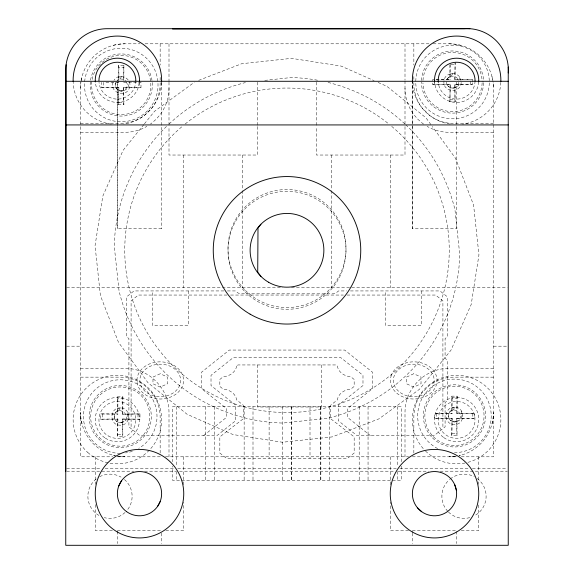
<?xml version="1.0" encoding="UTF-8"?>
<svg xmlns="http://www.w3.org/2000/svg" width="574" height="574" viewBox="0 0 574 574"><rect width="100%" height="100%" fill="white"/><g stroke="black" fill="none" stroke-linecap="round" stroke-linejoin="round"><path stroke-width="0.43" stroke-dasharray="2.87 2.15" d="M80.504 88.052L80.884 82.276A44.248 44.248 0 0 0 80.504 88.052L80.504 456.804L112.755 456.804M123.618 82.627L140.989 82.362L140.989 87.628L123.618 87.363L123.884 104.733L118.617 104.733L118.883 87.363L101.512 87.628L101.512 82.362M123.618 80.059L123.884 65.257L118.617 65.257L118.617 82.362M139.977 413.926L122.606 414.191L139.977 413.926L139.977 419.192L122.606 418.927L122.872 436.297L117.605 436.297L117.871 418.927L100.5 419.192L100.5 413.926L117.605 413.926L117.871 414.191L100.5 413.926M122.606 414.191L122.872 396.821L117.605 396.821L117.605 413.926M472.273 82.921L472.273 84.679L454.902 84.414L455.168 101.785L449.901 101.785L450.167 84.414L432.796 84.679L432.796 79.413L450.167 79.678L435.623 79.678M472.273 82.046L472.273 79.413L454.902 79.678L455.074 62.968M474.189 413.244L456.818 413.51L474.189 413.244L474.189 418.511L456.818 418.245L457.083 435.616L451.817 435.616L452.082 418.245L434.712 418.511L434.712 413.244L451.817 413.244L452.082 413.51L434.712 413.244M456.818 413.51L457.083 396.139L451.817 396.139L451.817 413.244M113.013 82.412C109.29 92.866 126.567 98.29 129.487 87.578C132.816 78.437 118.804 71.929 113.961 80.367M116.149 81.752C114.039 84.952 115.769 89.688 119.442 90.764M458.576 82.304C458.454 85.533 455.512 88.245 452.276 88.087M461.159 82.412C461.116 93.512 443.02 92.744 443.903 81.68C443.881 71.951 459.272 70.588 460.958 80.166M81.199 80.676L82.01 76.6M491.99 424.007L493.116 418.324L493.496 412.548A44.248 44.248 0 0 1 459.1 455.691M121.616 76.371L119.937 79.097A6.041 6.041 0 0 0 117.161 80.547C119.528 78.344 123.525 78.509 125.699 80.905M120.605 407.927C109.541 407.045 108.773 425.14 119.873 425.183C130.937 426.073 131.704 407.978 120.605 407.927L118.918 410.661A6.041 6.041 0 0 0 114.341 417.872C114.951 420.591 117.483 422.55 120.239 422.643A7.34 7.34 0 0 0 127.055 411.91M452.9 73.422L451.214 76.148A6.041 6.041 0 0 0 446.766 80.238C448.287 74.491 457.399 74.871 458.432 80.733M454.816 407.253C443.752 406.363 442.985 424.459 454.084 424.509C465.148 425.391 465.916 407.303 454.816 407.253L453.137 409.979A6.041 6.041 0 0 0 448.552 417.198L450.002 419.967L452.642 421.646M143.844 124.572L123.066 150.352L102.782 196.193L95.054 245.715L100.407 295.553L118.474 342.305L148.027 382.786L187.052 414.241L232.886 434.525L282.415 442.253L332.246 436.9L378.998 418.826L419.486 389.272L450.934 350.248L471.218 304.414L478.946 254.892L473.593 205.054L455.526 158.302L432.308 126.495M144.404 123.876L154.514 111.327L194.277 82.304M118.617 104.733L118.883 87.363M449.901 101.785L450.167 84.414M454.902 79.678L455.168 62.308M117.605 436.297L117.871 418.927M451.817 435.616L452.082 418.245M203.612 435.601L226.314 417.499L226.314 408.401L201.546 388.655L201.546 372.196L229.327 350.054L344.673 350.054L372.454 372.196L372.454 388.655L347.686 408.401L347.686 417.499L370.388 435.601M198.669 80.36L241.754 63.707L291.585 58.354L341.114 66.082L374.097 80.676M405.603 365.523C400.422 367.295 395.644 371.156 393.965 376.515A13.166 13.166 0 0 0 394.159 384.932C395.945 389.818 400.308 393.369 405.086 395.142A24.89 24.89 0 0 0 421.912 395.299C427.113 393.592 431.87 389.681 433.564 384.343A13.166 13.166 0 0 0 433.37 375.92C431.576 371.034 427.221 367.482 422.442 365.71A24.89 24.89 0 0 0 405.617 365.552M118.165 77.239L121.875 76.414M120.999 91.036C125.455 91.359 128.798 86.093 126.61 82.197M449.449 74.29L453.159 73.465M117.153 408.803L120.863 407.978M121.552 422.457C136.146 416.193 113.803 402.001 114.341 417.872A6.041 6.041 0 0 0 121.552 422.457L119.98 422.6M451.365 408.121L455.074 407.296M455.77 421.782C470.364 415.519 448.014 401.326 448.552 417.198A6.041 6.041 0 0 0 455.77 421.782L454.199 421.919M113.3 45.31L118.976 44.184L124.752 43.803L139.991 43.803M455.024 456.423L449.248 456.804A44.248 44.248 0 0 0 455.024 456.423L456.624 456.108M459.071 455.62L460.7 455.29M264.779 80.382L291.133 77.547A172.803 172.803 0 0 1 318.477 80.389M145.107 43.803L428.893 43.803M433.112 43.803L449.248 43.803L455.024 44.184L460.7 45.31M450.956 64.281L454.902 64.281M118.617 65.257L118.883 67.23L123.618 67.23M455.168 79.413L472.273 79.413M118.883 82.627L103.485 82.627L103.485 87.363M432.796 84.679L449.901 84.679M455.168 84.679L472.273 84.679M101.512 87.628L118.617 87.628M123.884 87.628L140.989 87.628M450.167 99.811L454.902 99.811L455.168 101.785M118.883 102.76L123.618 102.76L123.884 104.733M80.504 123.453L120.325 123.453A39.821 39.821 0 0 0 144.569 115.223L151.923 107.876A39.821 39.821 0 0 0 160.153 83.632L160.153 80.977M493.496 123.453L453.675 123.453A39.821 39.821 0 0 1 429.431 115.223L422.077 107.876A39.821 39.821 0 0 1 413.847 83.632L413.847 80.977M80.504 132.307L124.752 132.307A44.248 44.248 0 0 0 146.879 126.373M493.496 132.307L449.248 132.307A44.248 44.248 0 0 1 427.121 126.373M161.624 228.782L117.376 228.782L117.376 82.175M412.397 228.782L412.397 82.175L412.376 228.782L456.624 228.782L456.624 82.175M66.649 287.782L282.523 287.782M291.477 287.782L507.351 287.782M223.882 290.939L134.007 290.939L126.725 296.751L126.725 336.866L128.913 338.61L128.913 426.891L139.841 435.601L217.001 435.601L235.785 420.627L235.785 405.273L211.017 385.527L211.017 375.324L233.252 357.602L340.748 357.602L362.983 375.324L362.983 385.527L338.215 405.273L338.215 420.627L356.999 435.601L434.159 435.601L445.087 426.891L445.087 402.496L447.275 400.752L447.275 360.099L445.087 358.355L445.087 338.61L447.275 336.866L447.275 296.751L439.993 290.939L350.118 290.939M227.44 290.939L235.455 290.939L237.6 292.654A5.797 5.797 0 0 0 241.202 293.809L332.791 293.845A5.797 5.797 0 0 0 336.414 292.675L338.545 290.939L346.56 290.939M227.017 295.05L138.384 295.05L131.094 300.862L131.094 428.627M230.597 295.05L343.403 295.05M346.983 295.05L435.616 295.05L442.906 300.862L442.906 428.627M66.62 346.179L80.504 346.179M493.496 346.179L507.38 346.179M80.504 368.3L124.752 368.3A44.248 44.248 0 0 1 151.687 377.448L156.042 381.265L159.859 385.613A44.248 44.248 0 0 1 169 412.548L169 456.804M493.496 368.3L449.248 368.3A44.248 44.248 0 0 0 422.313 377.448L417.958 381.265L414.141 385.613A44.248 44.248 0 0 0 405 412.548L405 456.804M80.504 377.154L120.325 377.154A39.821 39.821 0 0 1 144.569 385.384L151.923 392.731A39.821 39.821 0 0 1 160.153 416.975L160.153 455.031M493.496 377.154L453.675 377.154A39.821 39.821 0 0 0 429.431 385.384L422.077 392.731A39.821 39.821 0 0 0 413.847 416.975L413.847 455.031M451.817 396.139L452.082 398.112L456.818 398.112M117.605 396.821L117.871 398.794L122.606 398.794M434.712 418.511L451.817 418.511M457.083 418.511L474.189 418.511M100.5 419.192L117.605 419.192M122.872 419.192L139.977 419.192M452.082 433.643L456.818 433.643L457.083 435.616M117.871 434.324L122.606 434.324L122.872 436.297M117.232 456.804L161.624 456.804M165.463 456.804L408.566 456.804M412.376 456.804L456.768 456.804M461.245 456.804L493.496 456.804L493.496 88.052L493.116 82.276M66.649 468.599L101.584 468.599M105.164 468.599L174.137 468.599M177.718 468.599L396.282 468.599M399.863 468.599L468.836 468.599M472.416 468.599L507.351 468.599M66.649 471.197L133.828 471.197M144.576 471.197L175.931 471.197M179.511 471.197L394.489 471.197M398.069 471.197L428.527 471.197M440.172 471.197L507.351 471.197M112.375 530.548L95.248 530.548L95.248 503.003M117.376 530.548L161.624 530.548M165.793 530.548L183.752 530.548L183.752 502.114M408.566 530.548L390.248 530.548L390.277 502.114M412.376 530.548L456.624 530.548M461.288 530.548L478.752 530.548L478.752 503.003M118.976 456.423L124.752 456.804A44.248 44.248 0 0 1 118.976 456.423L117.376 456.108M119.37 90.749L121.258 91.079A7.34 7.34 0 0 0 128.841 82.778M452.57 421.632L454.457 421.962A7.34 7.34 0 0 0 461.274 411.235M113.3 455.29L116.558 455.943M168.921 363.177C175.307 365.179 181.269 369.936 183.049 376.601A14.989 14.989 0 0 1 182.819 385.039C180.832 391.152 175.335 395.522 169.395 397.517A28.571 28.571 0 0 1 151.558 397.653C145.157 395.701 139.202 390.901 137.423 384.25A14.989 14.989 0 0 1 137.652 375.812C139.64 369.699 145.136 365.329 151.084 363.335A28.571 28.571 0 0 1 168.914 363.206M378.115 82.455L386.948 86.365L425.973 117.821L431.777 125.771M446.493 81.788C446.321 85.139 449.212 88.08 452.534 88.131A7.34 7.34 0 0 0 459.853 82.993M491.99 76.6L492.801 80.676M82.01 424.007L80.884 418.324L80.504 412.548A44.248 44.248 0 0 0 114.9 455.691M478.723 456.804L478.752 484.348M472.215 413.51L472.215 418.245M470.3 81.257L470.3 84.414M457.083 396.139L457.083 413.244M456.818 418.245L456.818 433.643M456.624 531.416L456.61 543.564M454.902 84.414L454.902 99.811M452.082 398.112L452.082 413.51M450.167 64.281L450.167 79.678M449.901 64.876L449.901 79.413M436.685 413.51L436.685 418.245M434.769 82.835L434.769 84.414M421.725 290.939L421.725 325.25L385.405 325.25L385.405 290.939M413.847 43.803L413.847 65.041M413.847 76.55L413.847 80.087M412.39 533.153L412.376 543.564M405 43.803L405 80.087M405 80.977L405 125.713M405 126.596L405 155.03L316.496 155.03L316.496 126.596M401.233 461.74L401.233 406.65L172.609 406.65L172.609 461.74M401.233 466.181L401.233 480.402L172.609 480.402L172.609 466.181M397.545 406.65L397.545 466.181M397.545 471.512L397.545 480.402M390.248 155.03L390.248 287.782M390.248 456.804L390.277 485.231M368.049 406.65L368.049 480.402M359.195 406.65L359.195 480.402M331.248 155.03L331.248 189.779M331.248 190.668L331.248 287.782M329.698 406.65L329.698 480.402M321.684 364.949L321.684 407.002L257.432 407.002L257.432 364.949M320.844 406.65L320.844 480.402M320.723 406.65L320.723 480.402M316.496 82.168L316.496 125.713M310.003 407.002L310.003 458.404M291.477 406.65L291.477 480.402M291.348 406.65L291.348 480.402M282.494 406.65L282.494 480.402M269.113 407.002L269.113 458.404M257.504 82.168L257.504 125.713M257.504 126.596L257.504 155.03L169 155.03L169 126.596M252.998 406.65L252.998 480.402M244.144 406.65L244.144 480.402M242.752 155.03L242.752 189.779M242.752 190.668L242.752 287.782M214.647 406.65L214.647 480.402M205.786 406.65L205.786 480.402M188.645 290.939L188.652 325.25L152.225 325.25L152.225 290.939M183.752 155.03L183.752 287.782M183.752 456.804L183.752 485.231M176.297 406.65L176.297 466.181M176.297 471.462L176.297 480.402M169 43.803L169 81.86M169 82.168L169 125.713M161.624 82.175L161.531 228.782M161.624 533.153L161.624 543.564M160.153 43.803L160.153 65.041M160.153 77.433L160.153 80.087M139.016 82.627L139.016 87.363M138.004 414.191L138.004 418.927M123.884 65.257L123.884 80.654M123.618 87.363L123.618 102.76M122.872 396.821L122.872 413.926M122.606 418.927L122.606 434.324M118.883 67.23L118.883 80.059M117.871 398.794L117.871 414.191M117.469 82.175L117.469 228.782M117.376 531.416L117.376 543.564M102.473 414.191L102.473 418.927M95.248 456.804L95.248 484.348M135.816 80.676A18.44 18.44 0 0 1 118.179 99.101A18.44 18.44 0 0 1 99.008 82.283M475.057 80.934A18.44 18.44 0 0 1 457.169 99.108A18.44 18.44 0 0 1 438.235 82.025M169 88.052A44.248 44.248 0 0 1 159.859 114.994L156.042 119.342L151.687 123.159A44.248 44.248 0 0 1 150.359 124.142M81.128 80.64A44.248 44.248 0 0 1 124.752 43.803M166.503 126.445A172.803 172.803 0 0 0 114.248 246.174L119.062 291.025A172.803 172.803 0 0 0 282.867 423.052L327.725 418.238A172.803 172.803 0 0 0 459.752 254.433L454.938 209.582A172.803 172.803 0 0 0 405.825 124.838M169.043 124.02A172.803 172.803 0 0 1 245.428 82.577M328.041 82.441A172.803 172.803 0 0 1 405.179 124.235M423.641 124.142A44.248 44.248 0 0 1 422.313 123.159L417.958 119.342L414.141 114.994A44.248 44.248 0 0 1 405 88.052M449.248 43.803A44.248 44.248 0 0 1 493.496 88.052M391.712 126.366A162.248 162.248 0 0 1 404.842 361.828A162.248 162.248 0 0 1 169.007 361.67A162.248 162.248 0 0 1 182.46 126.223M185.172 123.984A162.248 162.248 0 0 1 388.971 124.106M120.289 453.324A36.765 36.765 0 0 1 85.67 404.031A36.765 36.765 0 0 1 143.83 388.361A36.765 36.765 0 0 1 138.664 448.373M132.3 451.293A36.765 36.765 0 0 1 125.519 452.943M437.639 448.574A36.765 36.765 0 0 1 429.904 388.505A36.765 36.765 0 0 1 488.783 402.718A36.765 36.765 0 0 1 454.5 452.649M106.412 59.373A29.604 29.604 0 0 1 150.854 84.672A29.604 29.604 0 0 1 106.979 110.933A29.604 29.604 0 0 1 105.681 59.811M152.232 82.527A31.082 31.082 0 0 1 120.475 116.063A31.082 31.082 0 0 1 90.434 80.977M90.549 80.173A31.082 31.082 0 0 1 152.153 81.709M122.571 90.893A6.041 6.041 0 0 1 115.482 83.187M482.131 82.864A29.604 29.604 0 0 1 452.57 111.65A29.604 29.604 0 0 1 422.938 82.943M422.973 80.374A29.604 29.604 0 0 1 453.352 52.449A29.604 29.604 0 0 1 482.138 82.01M489.292 82.864A36.765 36.765 0 0 1 433.693 113.616A36.765 36.765 0 0 1 434.36 50.089A36.765 36.765 0 0 1 489.299 81.996M483.602 82.814A31.082 31.082 0 0 1 452.169 113.121A31.082 31.082 0 0 1 421.452 82.089M421.495 80.468A31.082 31.082 0 0 1 453.302 50.978A31.082 31.082 0 0 1 483.609 82.003M459.351 77.397A7.34 7.34 0 0 1 460.183 81.106M453.847 87.944A6.041 6.041 0 0 1 446.637 83.366M423.246 448.624A44.248 44.248 0 0 1 433.054 382.119A44.248 44.248 0 0 1 497.256 402.044A44.248 44.248 0 0 1 467.688 462.414M465.091 463.003A44.248 44.248 0 0 1 424.437 449.93M477.138 478.465A22.128 22.128 0 0 1 475.064 515.43M469.726 517.64A22.128 22.128 0 0 1 448.351 511.915M447.785 511.326A22.128 22.128 0 0 1 449.564 479.505M450.203 478.974A22.128 22.128 0 0 1 474.339 476.714M124.436 479.505A22.128 22.128 0 0 1 127.299 510.071M125.053 512.489A22.128 22.128 0 0 1 104.274 517.64M98.936 515.43A22.128 22.128 0 0 1 98.233 477.532M99.661 476.714A22.128 22.128 0 0 1 121.064 477.109M478.694 81.838A22.128 22.128 0 0 1 456.761 102.452A22.128 22.128 0 0 1 434.568 82.118M161.552 82.821A44.248 44.248 0 0 1 123.754 124.113M111.313 124.156A44.248 44.248 0 0 1 73.171 82.261M139.36 82.8A22.128 22.128 0 0 1 95.392 82.8M500.829 82.369A44.248 44.248 0 0 1 462.565 124.171M450.124 124.092A44.248 44.248 0 0 1 412.397 81.831M438.357 417.406L438.328 422.22A18.44 18.44 0 0 0 454.106 438.192L458.913 438.22A18.44 18.44 0 0 0 474.885 422.45L474.92 417.635A18.44 18.44 0 0 0 459.143 401.664L454.328 401.635A18.44 18.44 0 0 0 438.357 417.406M236.624 366.018C235.72 372.397 229.213 376.365 223.186 376.766L219.828 379.457L219.828 386.438L223.186 389.129C229.213 389.531 235.72 393.499 236.624 399.877L243.34 405.251L243.34 418.74L219.828 436.907L219.828 453.029L226.543 458.404L347.457 458.404L354.172 453.029L354.172 436.907L330.66 418.74L330.66 405.251L337.376 399.877C338.28 393.499 344.787 389.531 350.814 389.129L354.172 386.438L354.172 379.457L350.814 376.766C344.787 376.365 338.28 372.397 337.376 366.018L336.034 364.949L237.966 364.949L236.624 366.018M391.432 375.095L391.045 376.264A14.981 14.981 0 0 0 391.073 384.709C392.917 390.844 398.32 395.307 404.211 397.38A28.556 28.556 0 0 0 422.041 397.768C428.498 395.924 434.54 391.21 436.484 384.587A14.981 14.981 0 0 0 436.455 376.142C434.604 370.008 429.209 365.552 423.311 363.471A28.556 28.556 0 0 0 405.488 363.084C399.411 364.834 393.735 369.053 391.432 375.095M140.838 375.389L140.472 376.415A13.166 13.166 0 0 0 140.594 384.831C142.345 389.724 146.679 393.305 151.443 395.099A24.89 24.89 0 0 0 168.268 395.343C173.492 393.656 178.27 389.775 180.006 384.436A13.166 13.166 0 0 0 179.877 376.02C178.127 371.127 173.8 367.554 169.029 365.753A24.89 24.89 0 0 0 152.203 365.516C147.317 367.095 142.84 370.567 140.838 375.389M160.239 373.746L152.978 377.089L152.978 383.769L160.239 387.106L167.493 383.769L167.493 377.089L160.239 373.746M413.761 373.746L406.507 377.089L406.507 383.769L413.761 387.106L421.022 383.769L421.022 377.089L413.761 373.746M108.156 435.896A18.44 18.44 0 0 0 135.816 419.924A18.44 18.44 0 0 0 108.156 403.96A18.44 18.44 0 0 0 108.156 435.896M245.285 292.023A59 59 0 0 0 343.991 265.575A59 59 0 0 0 271.732 193.316A59 59 0 0 0 245.285 292.023M99.331 437.524A29.604 29.604 0 0 0 148.845 424.186A29.604 29.604 0 0 0 112.54 387.967A29.604 29.604 0 0 0 99.331 437.524M98.29 438.565A31.082 31.082 0 0 0 150.266 424.559A31.082 31.082 0 0 0 112.152 386.546A31.082 31.082 0 0 0 98.29 438.565M433.542 436.843A29.604 29.604 0 0 0 483.057 423.504A29.604 29.604 0 0 0 446.751 387.292A29.604 29.604 0 0 0 433.542 436.843M432.502 437.883A31.082 31.082 0 0 0 484.485 423.885A31.082 31.082 0 0 0 446.364 385.871A31.082 31.082 0 0 0 432.502 437.883M95.284 111.026A36.765 36.765 0 0 0 156.781 94.466A36.765 36.765 0 0 0 111.686 49.493A36.765 36.765 0 0 0 95.284 111.026M87.786 452.47A44.248 44.248 0 0 0 160.663 428.749A44.248 44.248 0 0 0 103.679 377.498A44.248 44.248 0 0 0 87.786 452.47M443.759 437.575A22.128 22.128 0 0 0 478.644 421.711A22.128 22.128 0 0 0 447.462 399.432A22.128 22.128 0 0 0 443.759 437.575M245.478 290.451A59 59 0 0 0 344.063 263.545A59 59 0 0 0 271.466 191.616A59 59 0 0 0 245.478 290.451M105.293 438.106A22.128 22.128 0 0 0 139.468 420.771A22.128 22.128 0 0 0 107.367 399.841A22.128 22.128 0 0 0 105.293 438.106"/><path stroke-width="0.86" d="M65.752 471.197L66.103 64.719M118.796 485.884L121.516 480.79M157.484 506.562L160.211 501.468M260.926 224.226L257.999 228.05L257.719 272.198L260.926 276.374M172.53 28.987L469.905 28.707M65.752 81.286L508.248 81.286M65.752 124.931L508.248 124.931M417.463 507.796L421.696 511.721A22.128 22.128 0 0 0 456.524 495.735A22.128 22.128 0 0 0 425.269 473.564A22.128 22.128 0 0 0 421.696 511.721M454.608 484.449L456.308 489.966M508.241 67.043L508.248 545.3L65.752 545.3L65.752 70.128A41.428 41.428 0 0 1 107.18 28.7L464 28.7A41.428 41.428 0 0 1 508.248 72.948M98.936 80.676A18.44 18.44 0 0 1 117.376 62.243A18.44 18.44 0 0 1 135.816 80.676M438.235 82.025A18.44 18.44 0 0 1 456.079 62.25A18.44 18.44 0 0 1 475.057 80.934M434.568 82.118A22.128 22.128 0 0 1 456.481 58.204A22.128 22.128 0 0 1 478.694 81.838M73.142 81.379A44.248 44.248 0 0 1 117.648 36.076A44.248 44.248 0 0 1 161.595 81.931M95.313 81.974A22.128 22.128 0 0 1 117.376 58.196A22.128 22.128 0 0 1 139.439 81.974M412.397 81.831A44.248 44.248 0 0 1 456.445 36.076A44.248 44.248 0 0 1 500.858 81.479M126.61 511.656A22.128 22.128 0 0 0 161.516 495.843A22.128 22.128 0 0 0 130.37 473.521A22.128 22.128 0 0 0 126.61 511.656M412.376 531.998A44.248 44.248 0 0 0 478.752 493.676A44.248 44.248 0 0 0 412.376 455.354A44.248 44.248 0 0 0 412.376 531.998M250.128 314.172A73.752 73.752 0 0 0 360.752 250.3A73.752 73.752 0 0 0 250.128 186.435A73.752 73.752 0 0 0 250.128 314.172M117.376 531.998A44.248 44.248 0 0 0 183.752 493.676A44.248 44.248 0 0 0 117.376 455.354A44.248 44.248 0 0 0 117.376 531.998M268.56 282.236A36.872 36.872 0 0 0 323.872 250.3A36.872 36.872 0 0 0 268.56 218.371A36.872 36.872 0 0 0 268.56 282.236"/></g></svg>
